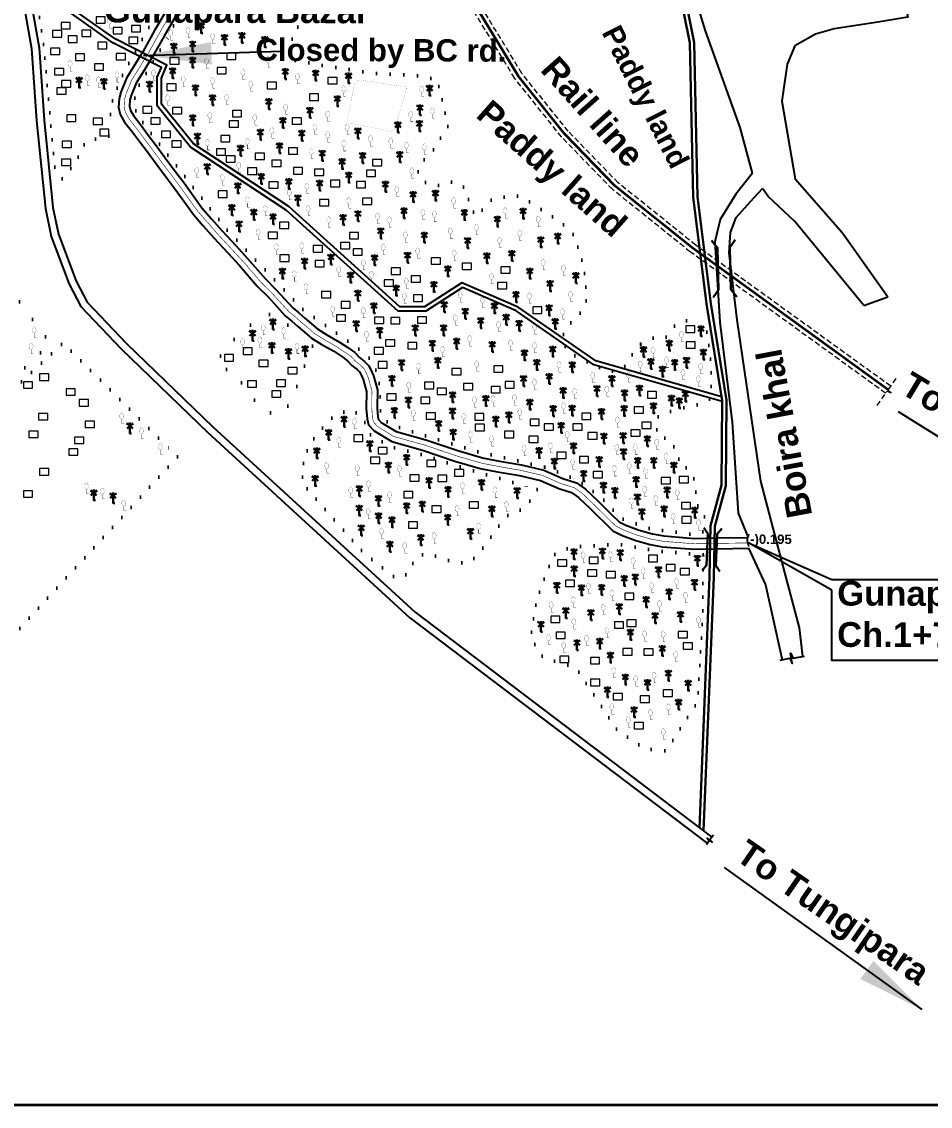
# Model space of a CAD drawing. Header units: millimetres. Extents: x 103 to 25465, y -158280 to -48.
# Drawn here: x 23498 to 24334, y -158280 to -157282 of the extents above; entities that cross this region are included whole.
import ezdxf

# ---------------------------------------------------------------- set-up
doc = ezdxf.new("R2010")
doc.units = ezdxf.units.MM
doc.header["$MEASUREMENT"] = 0
for name, pattern in [('CENTERX2', [4, 2.5, -0.5, 0.5, -0.5]), ('DASHED2', [0.375, 0.25, -0.125]), ('DOT2', [0.125, 0, -0.125]), ('HIDDENX2', [0.75, 0.5, -0.25])]:
    doc.linetypes.add(name, pattern=pattern)
for name, color, linetype in [('boundary', 7, 'Continuous'), ('Earthen Emb', 42, 'Continuous'), ('Home Stead', 151, 'Continuous'), ('Khal', 4, 'Continuous'), ('TEXT', 5, 'Continuous'), ('Trees', 77, 'Continuous')]:
    doc.layers.add(name, color=color, linetype=linetype)
for name, color, linetype, lineweight in [('Bridge or Culvert', 7, 'Continuous', 25), ('Earthan Road', 7, 'DASHED2', 9), ('HOUSE', 144, 'Continuous', 18), ('Pond or Ditch', 7, 'Continuous', 9), ('PUCCA ROAD', 1, 'Continuous', 30), ('Rail Line', 14, 'TRACKS', 35)]:
    doc.layers.add(name, color=color, linetype=linetype, lineweight=lineweight)
doc.styles.get("Standard").update_dxf_attribs({"font": 'arial.ttf'})
doc.styles.add('sum', font='arialbd.ttf')
doc.linetypes.add('TRACKS', pattern='A,0.15,[130,ltypeshp.shx,S=0.25,R=0,X=0,Y=0],0.15', length=0.3)
doc.dimstyles.get("Standard").update_dxf_attribs({"dimtxt": 0.18, "dimasz": 0.18, "dimexe": 0.18, "dimexo": 0.0625, "dimgap": 0.09, "dimtad": 0, "dimtih": 1, "dimtoh": 1, "dimdec": 4, "dimzin": 0, "dimdsep": 46, "dimtxsty": 'Standard', "dimblk": 'DATUMBLANK', "dimcen": 0.09, "dimadec": 0, "dimazin": 0, "dimtfac": 1, "dimtdec": 4, "dimtofl": 0, "dimtmove": 0, "dimatfit": 3, "dimfxl": 1, "dimtolj": 1, "dimtzin": 0, "dimarcsym": 0})

# ---------------------------------------------------------------- blocks, each defined once
blk = doc.blocks.new('A$C7FEE66E4')
at = {"layer": 'Trees', "linetype": 'Continuous', "const_width": 0.000142}
blk.add_lwpolyline([(0, 0.00001, 0.606435), (0, 0.00493, 0.606435)], format="xyb", close=True, dxfattribs=at)
at = {"layer": 'Trees', "linetype": 'Continuous', "const_width": 0.000252}
for points in [[(0, 0.00001), (0, -0.00287)], [(0, -0.00287), (0.00172, -0.00287)]]:
    blk.add_lwpolyline(points, dxfattribs=at)
blk = doc.blocks.new('A$C01DB3217')
at = {"layer": 'Trees', "color": 1, "lineweight": 30}
blk.add_lwpolyline([(0, 0.0028), (0, -0.0071), (0.0015, -0.0071)], dxfattribs=at)
for centre, start, end in [((-0.012, -0.0154), 41.2491, 62.6782), ((0.012, -0.0154), 117.3218, 138.7509)]:
    blk.add_arc(centre, 0.0195, start, end, dxfattribs=at)
blk = doc.blocks.new('A$C3B865840')
at = {"layer": 'Bridge or Culvert', "color": 7, "linetype": 'Continuous', "lineweight": 30}
for points in [[(0, 43.6), (13.8, 33.1), (91.3, 33.3), (105, 44.2)], [(0.2, 0), (13.9, 10.6), (91.4, 10.9), (105.2, 0.2)]]:
    blk.add_lwpolyline(points, dxfattribs=at)
blk = doc.blocks.new('_DatumBlank')
at = {"color": 0, "linetype": 'ByBlock', "lineweight": -2}
for p, q in [((0, 0.577), (-1, 0)), ((0, -0.577), (0, 0.577)), ((-1, 0), (0, -0.577))]:
    blk.add_line(p, q, dxfattribs=at)

msp = doc.modelspace()

# ---------------------------------------------------------------- linework, layer by layer
at = {"layer": 'boundary', "color": 0, "const_width": 2.35}
msp.add_lwpolyline([(22888.4, -156443.08), (25463.94, -156443.08), (25463.94, -158278.97), (22888.4, -158278.97), (22888.4, -156443.08)], dxfattribs=at)
at = {"layer": 'Earthan Road', "color": 7, "linetype": 'HIDDENX2', "ltscale": 10}
for points in [[(24292.79, -157624.18), (24113.39, -157494.34), (24041.51, -157436.59), (23994.93, -157388.5), (23951.74, -157334.6), (23911.03, -157267.57), (23879.13, -157197.05), (23858.17, -157130.1), (23850.93, -157101.14), (23841.52, -157036.48), (23841.76, -156975.49), (23847.16, -156919.68), (23866.54, -156849.14), (23880.64, -156813.52), (23901.08, -156775.59), (23914.83, -156753.28)], [(24297.47, -157617.69), (24118.24, -157487.98), (24046.91, -157430.67), (24000.94, -157383.2), (23958.31, -157330.01), (23918.12, -157263.83), (23886.62, -157194.2), (23865.87, -157127.94), (23858.79, -157099.59), (23849.53, -157035.92), (23849.76, -156975.89), (23855.06, -156921.14), (23874.13, -156851.68), (23887.91, -156816.9), (23908.02, -156779.59), (23921.71, -156757.35)], [(24285.07, -157635.54), (24294.04, -157622.34), (24297.88, -157623.96), (24291.46, -157618.85), (24295.35, -157620.74), (24302.98, -157609.77)]]:
    msp.add_lwpolyline(points, dxfattribs=at)
at = {"layer": 'Earthen Emb', "lineweight": 30}
for points in [[(24125.38, -158026.78), (24134.82, -157793.34), (24135.81, -157746.58), (24145.73, -157709.3), (24146.45, -157630.63), (24132.11, -157541.49), (24119.86, -157443.52), (24116.76, -157301.54), (24105.67, -157246.04)], [(24121.5, -158023.84), (24130.82, -157793.22), (24131.82, -157746.01), (24141.73, -157708.76), (24142.44, -157630.93), (24128.15, -157542.06), (24115.86, -157443.81), (24112.76, -157301.98), (24101.77, -157246.93)]]:
    msp.add_lwpolyline(points, dxfattribs=at)
at = {"layer": 'Home Stead', "color": 7, "linetype": 'DOT2', "lineweight": 50, "ltscale": 100, "flags": 128}
for points in [[(24126.14, -157737.85), (24121.17, -157733.9), (24118.78, -157718.53), (24116.03, -157700.79), (24110.77, -157693.18), (24103.96, -157691.74), (24101.64, -157679.68), (24094.04, -157666.15), (24083.95, -157664.34), (24081.12, -157652.84), (24083.71, -157645.44), (24098.54, -157639.53), (24112.24, -157636.37), (24124.44, -157633.6), (24132.58, -157628.43), (24132.24, -157595.23), (24127.57, -157561.62), (24122.22, -157558.2), (24111.69, -157557.4), (24103.14, -157558.55), (24099.01, -157562.08), (24090.9, -157572.59), (24084.84, -157571.56), (24074.65, -157575.11), (24067.12, -157579.23), (24060.61, -157587.57), (24052.39, -157600.67), (24039.27, -157604.37), (24025.13, -157598.43), (24009.35, -157591.46), (23999.53, -157583.67), (23994.39, -157574.46), (24000.97, -157561.56), (24011.19, -157551.73), (24018.18, -157537.6), (24015.24, -157507.93), (24006.79, -157479.29), (23994.66, -157467.18), (23956.8, -157442.58), (23931.82, -157444.63), (23922.51, -157454.37), (23919.48, -157460.48), (23917.4, -157460.81), (23915.05, -157460.37), (23909.8, -157448.1), (23907.01, -157438.02), (23903.67, -157433.41), (23898.31, -157429.91), (23893.13, -157429.91), (23886.01, -157433.41), (23872.11, -157432.14), (23865.43, -157427.21), (23862.63, -157420), (23866.86, -157411.04), (23876.16, -157401.35), (23890.48, -157378.14), (23885.13, -157355.14), (23880.61, -157335.73), (23860.83, -157331.81), (23821.09, -157329.92), (23773.44, -157322.35), (23743.59, -157317.03), (23747.95, -157293.94), (23762.44, -157272.44), (23777.77, -157257.54), (23795.77, -157240.44), (23824.29, -157229.47), (23854.15, -157220.71), (23859.84, -157207.99), (23849.14, -157155.34), (23845.32, -157116.41), (23838.2, -157067.36), (23836.15, -157038.75), (23833.12, -157004.17), (23836.77, -156961.66), (23838.26, -156931.62), (23824.6, -156924.33), (23803.37, -156922.52), (23789.39, -156921.3), (23782.1, -156932.22), (23784.83, -156947.71), (23787.52, -156958.15), (23773.34, -156982.16), (23758.04, -156996.75), (23734.35, -157015.67), (23693.08, -157044.3), (23675.22, -157063.79), (23666.98, -157079.97), (23666.98, -157097.63), (23668.95, -157118.98), (23666.74, -157145.48), (23665.14, -157188.61), (23662.24, -157224.37), (23654.67, -157252.02), (23632.28, -157297.66), (23606.24, -157341.02), (23600.28, -157358.64), (23607.23, -157371.76), (23625.74, -157396.18), (23686.98, -157473.89), (23757.15, -157547.45), (23789.36, -157569.95), (23807.18, -157582.33), (23817.71, -157591.79), (23824.43, -157603.58), (23827.7, -157618.58), (23828.45, -157642.33), (23829.88, -157646.96), (23837.55, -157652.86), (23862.84, -157661.28), (23918.46, -157678.35), (23957.31, -157687.08), (23981.16, -157692.57), (24009.42, -157703.99), (24031.23, -157720.1), (24049.56, -157739.45), (24075.94, -157748.74), (24114.83, -157754.16), (24122.39, -157753.13), (24128.12, -157749.43), (24129.79, -157743.64), (24128.12, -157739), (24126.14, -157737.85)], [(23578.44, -157387.74), (23557, -157392.67), (23547.83, -157412.46), (23535.8, -157427.04), (23528.54, -157415.79), (23518.62, -157304.4), (23511.19, -157252.97), (23523.91, -157216.17), (23569.57, -157132.07), (23589.41, -157091.33), (23638.79, -157098.6), (23651.67, -157122.85), (23641.96, -157216.7), (23628.6, -157263.59), (23590.67, -157332.17), (23581.03, -157357), (23578.44, -157387.74)], [(23641.55, -157682.81), (23472.24, -157867), (23405.58, -157924.42), (23405.58, -157924.42), (23294.14, -157803.46), (23536.28, -157578.02), (23641.55, -157682.81)], [(23972.24, -157712.77), (23962.05, -157729.3), (23945.28, -157736.78), (23937.58, -157746.06), (23917.6, -157773.3), (23908.74, -157780.55), (23894.94, -157779.65), (23880.18, -157774.43), (23870.44, -157771.26), (23860.69, -157775.78), (23852.99, -157790.75), (23842.12, -157794.37), (23811.95, -157770.35), (23788.85, -157744.08), (23755.96, -157706.69), (23758.21, -157681.47), (23768.2, -157664.04), (23784.96, -157645.45), (23800.47, -157639.07), (23810.73, -157644.85), (23819.62, -157663.33), (23839.36, -157673.9), (23868.87, -157681.52), (23907.41, -157693.87), (23972.24, -157712.77)], [(24124.98, -157772.95), (24081.36, -157769.1), (24046.77, -157763.07), (24003.15, -157765.81), (23987.23, -157773.22), (23972.37, -157812.59), (23966.17, -157849.1), (23977.89, -157867.37), (24007.88, -157876.67), (24045.88, -157934.14), (24071.82, -157951.42), (24091.01, -157953.28), (24119.87, -157908.09), (24124.64, -157827.56), (24124.98, -157772.95)]]:
    msp.add_lwpolyline(points, dxfattribs=at)
at = {"layer": 'Home Stead', "color": 7, "linetype": 'DOT2', "lineweight": 50, "ltscale": 159.474072, "flags": 128}
for points in [[(23448.49, -157475.77), (23524.66, -157578.43), (23417.75, -157680.25), (23332.37, -157567.49), (23448.49, -157475.77)], [(23765.91, -157580.81), (23756.51, -157603.63), (23746.18, -157632.5), (23736.13, -157644.35), (23719.12, -157640.33), (23709.27, -157626.22), (23691.34, -157602.29), (23679.25, -157602.29), (23679.45, -157592.17), (23697.38, -157570.3), (23717.28, -157555.32), (23727.33, -157551.38), (23738.44, -157557.49), (23765.91, -157580.81)]]:
    msp.add_lwpolyline(points, dxfattribs=at)
at = {"layer": 'HOUSE'}
for points in [[(23534.59, -157288.93), (23543.02, -157288.93), (23543.02, -157283.03), (23534.59, -157283.03), (23534.59, -157288.93)], [(23566.72, -157283.86), (23575.16, -157283.86), (23575.16, -157277.96), (23566.72, -157277.96), (23566.72, -157283.86)], [(23599.17, -157291.77), (23607.61, -157291.77), (23607.61, -157285.86), (23599.17, -157285.86), (23599.17, -157291.77)], [(23526.75, -157296.52), (23535.19, -157296.52), (23535.19, -157290.61), (23526.75, -157290.61), (23526.75, -157296.52)], [(23541.06, -157301.44), (23549.5, -157301.44), (23549.5, -157295.53), (23541.06, -157295.53), (23541.06, -157301.44)], [(23553.57, -157296.08), (23562.01, -157296.08), (23562.01, -157290.18), (23553.57, -157290.18), (23553.57, -157296.08)], [(23582.34, -157293.48), (23590.78, -157293.48), (23590.78, -157287.58), (23582.34, -157287.58), (23582.34, -157293.48)], [(23568.33, -157307.24), (23576.76, -157307.24), (23576.76, -157301.34), (23568.33, -157301.34), (23568.33, -157307.24)], [(23596.72, -157302.55), (23605.15, -157302.55), (23605.15, -157296.65), (23596.72, -157296.65), (23596.72, -157302.55)], [(23524.98, -157312.61), (23533.41, -157312.61), (23533.41, -157306.71), (23524.98, -157306.71), (23524.98, -157312.61)], [(23547.78, -157317.97), (23556.21, -157317.97), (23556.21, -157312.06), (23547.78, -157312.06), (23547.78, -157317.97)], [(23585.3, -157317.53), (23593.74, -157317.53), (23593.74, -157311.62), (23585.3, -157311.62), (23585.3, -157317.53)], [(23634.68, -157321.35), (23643.12, -157321.35), (23643.12, -157315.44), (23634.68, -157315.44), (23634.68, -157321.35)], [(23686.96, -157317.32), (23695.4, -157317.32), (23695.4, -157311.41), (23686.96, -157311.41), (23686.96, -157317.32)], [(23528.55, -157331.38), (23536.99, -157331.38), (23536.99, -157325.47), (23528.55, -157325.47), (23528.55, -157331.38)], [(23565.19, -157327.12), (23573.63, -157327.12), (23573.63, -157321.22), (23565.19, -157321.22), (23565.19, -157327.12)], [(23678.03, -157330.5), (23686.47, -157330.5), (23686.47, -157324.59), (23678.03, -157324.59), (23678.03, -157330.5)], [(23779.97, -157339.6), (23788.4, -157339.6), (23788.4, -157333.69), (23779.97, -157333.69), (23779.97, -157339.6)], [(23530.77, -157349.02), (23539.21, -157349.02), (23539.21, -157343.12), (23530.77, -157343.12), (23530.77, -157349.02)], [(23535.03, -157342.54), (23543.47, -157342.54), (23543.47, -157336.63), (23535.03, -157336.63), (23535.03, -157342.54)], [(23631.92, -157345.59), (23640.36, -157345.59), (23640.36, -157339.68), (23631.92, -157339.68), (23631.92, -157345.59)], [(23724.07, -157344.06), (23732.51, -157344.06), (23732.51, -157338.15), (23724.07, -157338.15), (23724.07, -157344.06)], [(23762.96, -157354.78), (23771.4, -157354.78), (23771.4, -157348.88), (23762.96, -157348.88), (23762.96, -157354.78)], [(23609.63, -157366.46), (23618.07, -157366.46), (23618.07, -157360.55), (23609.63, -157360.55), (23609.63, -157366.46)], [(23637.13, -157367.14), (23645.57, -157367.14), (23645.57, -157361.23), (23637.13, -157361.23), (23637.13, -157367.14)], [(23692.17, -157369.87), (23700.61, -157369.87), (23700.61, -157363.96), (23692.17, -157363.96), (23692.17, -157369.87)], [(23539.73, -157374.09), (23548.17, -157374.09), (23548.17, -157368.18), (23539.73, -157368.18), (23539.73, -157374.09)], [(23564.1, -157376.99), (23572.54, -157376.99), (23572.54, -157371.08), (23564.1, -157371.08), (23564.1, -157376.99)], [(23617.23, -157376.73), (23625.67, -157376.73), (23625.67, -157370.82), (23617.23, -157370.82), (23617.23, -157376.73)], [(23689.28, -157379.47), (23697.72, -157379.47), (23697.72, -157373.57), (23689.28, -157373.57), (23689.28, -157379.47)], [(23747.11, -157376.67), (23755.55, -157376.67), (23755.55, -157370.76), (23747.11, -157370.76), (23747.11, -157376.67)], [(23570.13, -157387.27), (23578.57, -157387.27), (23578.57, -157381.37), (23570.13, -157381.37), (23570.13, -157387.27)], [(23626.84, -157389.02), (23635.28, -157389.02), (23635.28, -157383.12), (23626.84, -157383.12), (23626.84, -157389.02)], [(23535.71, -157398.21), (23544.15, -157398.21), (23544.15, -157392.3), (23535.71, -157392.3), (23535.71, -157398.21)], [(23636.45, -157397.95), (23644.89, -157397.95), (23644.89, -157392.04), (23636.45, -157392.04), (23636.45, -157397.95)], [(23681.44, -157392.87), (23689.88, -157392.87), (23689.88, -157386.96), (23681.44, -157386.96), (23681.44, -157392.87)], [(23677.42, -157405.16), (23685.86, -157405.16), (23685.86, -157399.25), (23677.42, -157399.25), (23677.42, -157405.16)], [(23686.22, -157411.56), (23694.66, -157411.56), (23694.66, -157405.65), (23686.22, -157405.65), (23686.22, -157411.56)], [(23713.17, -157409.17), (23721.61, -157409.17), (23721.61, -157403.27), (23713.17, -157403.27), (23713.17, -157409.17)], [(23743.57, -157404.26), (23752.01, -157404.26), (23752.01, -157398.35), (23743.57, -157398.35), (23743.57, -157404.26)], [(23535.03, -157414.74), (23543.47, -157414.74), (23543.47, -157408.83), (23535.03, -157408.83), (23535.03, -157414.74)], [(23728.37, -157415.66), (23736.81, -157415.66), (23736.81, -157409.75), (23728.37, -157409.75), (23728.37, -157415.66)], [(23821.07, -157414.98), (23829.5, -157414.98), (23829.5, -157409.07), (23821.07, -157409.07), (23821.07, -157414.98)], [(23706.05, -157422.81), (23714.48, -157422.81), (23714.48, -157416.9), (23706.05, -157416.9), (23706.05, -157422.81)], [(23748.27, -157422.58), (23756.71, -157422.58), (23756.71, -157416.67), (23748.27, -157416.67), (23748.27, -157422.58)], [(23767.73, -157423.92), (23776.17, -157423.92), (23776.17, -157418.02), (23767.73, -157418.02), (23767.73, -157423.92)], [(23815.34, -157424.75), (23823.78, -157424.75), (23823.78, -157418.85), (23815.34, -157418.85), (23815.34, -157424.75)], [(23725.71, -157435.54), (23734.15, -157435.54), (23734.15, -157429.63), (23725.71, -157429.63), (23725.71, -157435.54)], [(23782.45, -157434.19), (23790.89, -157434.19), (23790.89, -157428.29), (23782.45, -157428.29), (23782.45, -157434.19)], [(23806.11, -157435.24), (23814.54, -157435.24), (23814.54, -157429.33), (23806.11, -157429.33), (23806.11, -157435.24)], [(23678.99, -157444.01), (23687.42, -157444.01), (23687.42, -157438.11), (23678.99, -157438.11), (23678.99, -157444.01)], [(23772.2, -157451.84), (23780.63, -157451.84), (23780.63, -157445.93), (23772.2, -157445.93), (23772.2, -157451.84)], [(23811.83, -157450.6), (23820.27, -157450.6), (23820.27, -157444.7), (23811.83, -157444.7), (23811.83, -157450.6)], [(23725.06, -157481.8), (23733.5, -157481.8), (23733.5, -157475.89), (23725.06, -157475.89), (23725.06, -157481.8)], [(23735.49, -157472.75), (23743.93, -157472.75), (23743.93, -157466.84), (23735.49, -157466.84), (23735.49, -157472.75)], [(23791.56, -157491.46), (23799.99, -157491.46), (23799.99, -157485.56), (23791.56, -157485.56), (23791.56, -157491.46)], [(23799.77, -157482.25), (23808.2, -157482.25), (23808.2, -157476.34), (23799.77, -157476.34), (23799.77, -157482.25)], [(23766.45, -157494.3), (23774.88, -157494.3), (23774.88, -157488.39), (23766.45, -157488.39), (23766.45, -157494.3)], [(23803.14, -157497.18), (23811.58, -157497.18), (23811.58, -157491.27), (23803.14, -157491.27), (23803.14, -157497.18)], [(23735.73, -157502.84), (23744.17, -157502.84), (23744.17, -157496.93), (23735.73, -157496.93), (23735.73, -157502.84)], [(23768.07, -157508.04), (23776.51, -157508.04), (23776.51, -157502.13), (23768.07, -157502.13), (23768.07, -157508.04)], [(23874.91, -157505.55), (23883.35, -157505.55), (23883.35, -157499.64), (23874.91, -157499.64), (23874.91, -157505.55)], [(23903.41, -157510.3), (23911.84, -157510.3), (23911.84, -157504.4), (23903.41, -157504.4), (23903.41, -157510.3)], [(23838.24, -157514.81), (23846.68, -157514.81), (23846.68, -157508.91), (23838.24, -157508.91), (23838.24, -157514.81)], [(23938.95, -157513.7), (23947.39, -157513.7), (23947.39, -157507.79), (23938.95, -157507.79), (23938.95, -157513.7)], [(23831.67, -157525.63), (23840.1, -157525.63), (23840.1, -157519.72), (23831.67, -157519.72), (23831.67, -157525.63)], [(23856.58, -157522.05), (23865.02, -157522.05), (23865.02, -157516.15), (23856.58, -157516.15), (23856.58, -157522.05)], [(23936.02, -157528.16), (23944.46, -157528.16), (23944.46, -157522.25), (23936.02, -157522.25), (23936.02, -157528.16)], [(23774.17, -157536.36), (23782.61, -157536.36), (23782.61, -157530.46), (23774.17, -157530.46), (23774.17, -157536.36)], [(23858.59, -157539.7), (23867.03, -157539.7), (23867.03, -157533.79), (23858.59, -157533.79), (23858.59, -157539.7)], [(23792, -157545.84), (23800.43, -157545.84), (23800.43, -157539.93), (23792, -157539.93), (23792, -157545.84)], [(23968.31, -157550.74), (23976.75, -157550.74), (23976.75, -157544.83), (23968.31, -157544.83), (23968.31, -157550.74)], [(23787.7, -157557.83), (23796.14, -157557.83), (23796.14, -157551.92), (23787.7, -157551.92), (23787.7, -157557.83)], [(23822.91, -157559.97), (23831.35, -157559.97), (23831.35, -157554.06), (23822.91, -157554.06), (23822.91, -157559.97)], [(23837.77, -157560.3), (23846.2, -157560.3), (23846.2, -157554.39), (23837.77, -157554.39), (23837.77, -157560.3)], [(23862.2, -157559.85), (23870.64, -157559.85), (23870.64, -157553.94), (23862.2, -157553.94), (23862.2, -157559.85)], [(24109.01, -157568.2), (24117.45, -157568.2), (24117.45, -157562.3), (24109.01, -157562.3), (24109.01, -157568.2)], [(23833.03, -157580.89), (23841.47, -157580.89), (23841.47, -157574.98), (23833.03, -157574.98), (23833.03, -157580.89)], [(23701.89, -157588.45), (23710.33, -157588.45), (23710.33, -157582.54), (23701.89, -157582.54), (23701.89, -157588.45)], [(23822.6, -157588.13), (23831.04, -157588.13), (23831.04, -157582.22), (23822.6, -157582.22), (23822.6, -157588.13)], [(23853.38, -157583.38), (23861.81, -157583.38), (23861.81, -157577.47), (23853.38, -157577.47), (23853.38, -157583.38)], [(24109.32, -157582.79), (24117.76, -157582.79), (24117.76, -157576.88), (24109.32, -157576.88), (24109.32, -157582.79)], [(23684.71, -157594.57), (23693.15, -157594.57), (23693.15, -157588.66), (23684.71, -157588.66), (23684.71, -157594.57)], [(23716.41, -157599.68), (23724.84, -157599.68), (23724.84, -157593.78), (23716.41, -157593.78), (23716.41, -157599.68)], [(23826.01, -157601.01), (23834.45, -157601.01), (23834.45, -157595.1), (23826.01, -157595.1), (23826.01, -157601.01)], [(23743.19, -157606.42), (23751.63, -157606.42), (23751.63, -157600.52), (23743.19, -157600.52), (23743.19, -157606.42)], [(23893.9, -157607.34), (23902.33, -157607.34), (23902.33, -157601.44), (23893.9, -157601.44), (23893.9, -157607.34)], [(23932.44, -157604.81), (23940.88, -157604.81), (23940.88, -157598.9), (23932.44, -157598.9), (23932.44, -157604.81)], [(23499.93, -157619.5), (23508.36, -157619.5), (23508.36, -157613.59), (23499.93, -157613.59), (23499.93, -157619.5)], [(23514.82, -157612.31), (23523.26, -157612.31), (23523.26, -157606.4), (23514.82, -157606.4), (23514.82, -157612.31)], [(23705.98, -157618.69), (23714.41, -157618.69), (23714.41, -157612.78), (23705.98, -157612.78), (23705.98, -157618.69)], [(23732.56, -157617.87), (23741, -157617.87), (23741, -157611.97), (23732.56, -157611.97), (23732.56, -157617.87)], [(23868.81, -157620.01), (23877.25, -157620.01), (23877.25, -157614.11), (23868.81, -157614.11), (23868.81, -157620.01)], [(23904.77, -157621.15), (23913.21, -157621.15), (23913.21, -157615.24), (23904.77, -157615.24), (23904.77, -157621.15)], [(23942.8, -157619.37), (23951.24, -157619.37), (23951.24, -157613.46), (23942.8, -157613.46), (23942.8, -157619.37)], [(23539.22, -157625.93), (23547.66, -157625.93), (23547.66, -157620.02), (23539.22, -157620.02), (23539.22, -157625.93)], [(23728.27, -157627.89), (23736.7, -157627.89), (23736.7, -157621.98), (23728.27, -157621.98), (23728.27, -157627.89)], [(23834.15, -157630.65), (23842.59, -157630.65), (23842.59, -157624.74), (23834.15, -157624.74), (23834.15, -157630.65)], [(23880.5, -157625.38), (23888.94, -157625.38), (23888.94, -157619.48), (23880.5, -157619.48), (23880.5, -157625.38)], [(23929.95, -157623.81), (23938.39, -157623.81), (23938.39, -157617.91), (23929.95, -157617.91), (23929.95, -157623.81)], [(24073.71, -157628.63), (24082.14, -157628.63), (24082.14, -157622.72), (24073.71, -157622.72), (24073.71, -157628.63)], [(23551.32, -157635.94), (23559.76, -157635.94), (23559.76, -157630.03), (23551.32, -157630.03), (23551.32, -157635.94)], [(23865.27, -157633.65), (23873.71, -157633.65), (23873.71, -157627.74), (23865.27, -157627.74), (23865.27, -157633.65)], [(23513.8, -157648.78), (23522.23, -157648.78), (23522.23, -157642.87), (23513.8, -157642.87), (23513.8, -157648.78)], [(23870.28, -157648.07), (23878.72, -157648.07), (23878.72, -157642.16), (23870.28, -157642.16), (23870.28, -157648.07)], [(23914.99, -157648.85), (23923.43, -157648.85), (23923.43, -157642.95), (23914.99, -157642.95), (23914.99, -157648.85)], [(24013.35, -157648.31), (24021.79, -157648.31), (24021.79, -157642.4), (24013.35, -157642.4), (24013.35, -157648.31)], [(24061.64, -157642.65), (24070.08, -157642.65), (24070.08, -157636.75), (24061.64, -157636.75), (24061.64, -157642.65)], [(23556.7, -157655.71), (23565.14, -157655.71), (23565.14, -157649.81), (23556.7, -157649.81), (23556.7, -157655.71)], [(23915.5, -157658.69), (23923.94, -157658.69), (23923.94, -157652.78), (23915.5, -157652.78), (23915.5, -157658.69)], [(23965.84, -157653.81), (23974.28, -157653.81), (23974.28, -157647.91), (23965.84, -157647.91), (23965.84, -157653.81)], [(23978.89, -157658.13), (23987.33, -157658.13), (23987.33, -157652.22), (23978.89, -157652.22), (23978.89, -157658.13)], [(24005.27, -157658.26), (24013.71, -157658.26), (24013.71, -157652.36), (24005.27, -157652.36), (24005.27, -157658.26)], [(24068.76, -157656.65), (24077.2, -157656.65), (24077.2, -157650.74), (24068.76, -157650.74), (24068.76, -157656.65)], [(23505.04, -157664.96), (23513.48, -157664.96), (23513.48, -157659.05), (23505.04, -157659.05), (23505.04, -157664.96)], [(23546.96, -157670.42), (23555.4, -157670.42), (23555.4, -157664.51), (23546.96, -157664.51), (23546.96, -157670.42)], [(23803.69, -157668.44), (23812.12, -157668.44), (23812.12, -157662.54), (23803.69, -157662.54), (23803.69, -157668.44)], [(23942.43, -157665.11), (23950.87, -157665.11), (23950.87, -157659.2), (23942.43, -157659.2), (23942.43, -157665.11)], [(23964.78, -157669.55), (23973.22, -157669.55), (23973.22, -157663.64), (23964.78, -157663.64), (23964.78, -157669.55)], [(24019.01, -157666.32), (24027.44, -157666.32), (24027.44, -157660.41), (24019.01, -157660.41), (24019.01, -157666.32)], [(24058.54, -157663.63), (24066.98, -157663.63), (24066.98, -157657.73), (24058.54, -157657.73), (24058.54, -157663.63)], [(23541.54, -157681.22), (23549.98, -157681.22), (23549.98, -157675.31), (23541.54, -157675.31), (23541.54, -157681.22)], [(23826.04, -157679.94), (23834.48, -157679.94), (23834.48, -157674.03), (23826.04, -157674.03), (23826.04, -157679.94)], [(23819.23, -157688.93), (23827.66, -157688.93), (23827.66, -157683.02), (23819.23, -157683.02), (23819.23, -157688.93)], [(23990.48, -157684.34), (23998.92, -157684.34), (23998.92, -157678.44), (23990.48, -157678.44), (23990.48, -157684.34)], [(24011.27, -157688.23), (24019.71, -157688.23), (24019.71, -157682.33), (24011.27, -157682.33), (24011.27, -157688.23)], [(23514.82, -157699.45), (23523.26, -157699.45), (23523.26, -157693.55), (23514.82, -157693.55), (23514.82, -157699.45)], [(23870.76, -157691.54), (23879.19, -157691.54), (23879.19, -157685.63), (23870.76, -157685.63), (23870.76, -157691.54)], [(23896.45, -157700.39), (23904.89, -157700.39), (23904.89, -157694.48), (23896.45, -157694.48), (23896.45, -157700.39)], [(23855.39, -157705.19), (23863.82, -157705.19), (23863.82, -157699.28), (23855.39, -157699.28), (23855.39, -157705.19)], [(23880.91, -157705.32), (23889.35, -157705.32), (23889.35, -157699.42), (23880.91, -157699.42), (23880.91, -157705.32)], [(24023.95, -157702.09), (24032.39, -157702.09), (24032.39, -157696.19), (24023.95, -157696.19), (24023.95, -157702.09)], [(24086.49, -157707.49), (24094.92, -157707.49), (24094.92, -157701.59), (24086.49, -157701.59), (24086.49, -157707.49)], [(24103.05, -157706.65), (24111.49, -157706.65), (24111.49, -157700.74), (24103.05, -157700.74), (24103.05, -157706.65)], [(23499.93, -157719.74), (23508.36, -157719.74), (23508.36, -157713.83), (23499.93, -157713.83), (23499.93, -157719.74)], [(23849.73, -157720.42), (23858.17, -157720.42), (23858.17, -157714.51), (23849.73, -157714.51), (23849.73, -157720.42)], [(23909.98, -157730.01), (23918.42, -157730.01), (23918.42, -157724.11), (23909.98, -157724.11), (23909.98, -157730.01)], [(24105.03, -157730.62), (24113.46, -157730.62), (24113.46, -157724.71), (24105.03, -157724.71), (24105.03, -157730.62)], [(23875.56, -157733.78), (23884, -157733.78), (23884, -157727.88), (23875.56, -157727.88), (23875.56, -157733.78)], [(23853.92, -157748.29), (23862.36, -157748.29), (23862.36, -157742.39), (23853.92, -157742.39), (23853.92, -157748.29)], [(24105.47, -157743.59), (24113.91, -157743.59), (24113.91, -157737.68), (24105.47, -157737.68), (24105.47, -157743.59)], [(24020.03, -157780.9), (24028.47, -157780.9), (24028.47, -157775), (24020.03, -157775), (24020.03, -157780.9)], [(24074.73, -157779.14), (24083.17, -157779.14), (24083.17, -157773.23), (24074.73, -157773.23), (24074.73, -157779.14)], [(23991.09, -157783.33), (23999.53, -157783.33), (23999.53, -157777.42), (23991.09, -157777.42), (23991.09, -157783.33)], [(24090.85, -157787.52), (24099.29, -157787.52), (24099.29, -157781.62), (24090.85, -157781.62), (24090.85, -157787.52)], [(24018.7, -157792.59), (24027.14, -157792.59), (24027.14, -157786.68), (24018.7, -157786.68), (24018.7, -157792.59)], [(24035.91, -157794.14), (24044.35, -157794.14), (24044.35, -157788.24), (24035.91, -157788.24), (24035.91, -157794.14)], [(24103.87, -157791.28), (24112.3, -157791.28), (24112.3, -157785.37), (24103.87, -157785.37), (24103.87, -157791.28)], [(23998.39, -157801.96), (24006.83, -157801.96), (24006.83, -157796.05), (23998.39, -157796.05), (23998.39, -157801.96)], [(24052.88, -157813.86), (24061.32, -157813.86), (24061.32, -157807.95), (24052.88, -157807.95), (24052.88, -157813.86)], [(23984.86, -157835.14), (23993.3, -157835.14), (23993.3, -157829.23), (23984.86, -157829.23), (23984.86, -157835.14)], [(24043.41, -157840.33), (24051.85, -157840.33), (24051.85, -157834.42), (24043.41, -157834.42), (24043.41, -157840.33)], [(24054.89, -157838.68), (24063.33, -157838.68), (24063.33, -157832.78), (24054.89, -157832.78), (24054.89, -157838.68)], [(23989.8, -157849.8), (23998.24, -157849.8), (23998.24, -157843.89), (23989.8, -157843.89), (23989.8, -157849.8)], [(24102.1, -157849.27), (24110.53, -157849.27), (24110.53, -157843.37), (24102.1, -157843.37), (24102.1, -157849.27)], [(24106.76, -157859.54), (24115.2, -157859.54), (24115.2, -157853.64), (24106.76, -157853.64), (24106.76, -157859.54)], [(24051.18, -157864.99), (24059.62, -157864.99), (24059.62, -157859.08), (24051.18, -157859.08), (24051.18, -157864.99)], [(24070.47, -157865.23), (24078.91, -157865.23), (24078.91, -157859.32), (24070.47, -157859.32), (24070.47, -157865.23)], [(23993.11, -157871.87), (24001.54, -157871.87), (24001.54, -157865.96), (23993.11, -157865.96), (23993.11, -157871.87)], [(24021.36, -157873.18), (24029.8, -157873.18), (24029.8, -157867.27), (24021.36, -157867.27), (24021.36, -157873.18)], [(24021.49, -157893.24), (24029.93, -157893.24), (24029.93, -157887.33), (24021.49, -157887.33), (24021.49, -157893.24)], [(24042.32, -157906.27), (24050.76, -157906.27), (24050.76, -157900.36), (24042.32, -157900.36), (24042.32, -157906.27)], [(24067.23, -157908.56), (24075.67, -157908.56), (24075.67, -157902.66), (24067.23, -157902.66), (24067.23, -157908.56)], [(24088.26, -157903.04), (24096.7, -157903.04), (24096.7, -157897.14), (24088.26, -157897.14), (24088.26, -157903.04)], [(24061.71, -157932.95), (24070.15, -157932.95), (24070.15, -157927.04), (24061.71, -157927.04), (24061.71, -157932.95)]]:
    msp.add_lwpolyline(points, dxfattribs=at)
at = {"layer": 'Khal', "lineweight": 25, "ltscale": 0.2}
for points in [[(24170.47, -157421.88), (24159.1, -157379.67), (24127.06, -157290.65), (24115.44, -157252.43), (24104.3, -157208.07), (24113.12, -157173.94), (24124.06, -157160), (24123.59, -157144.9), (24108.35, -157097.98), (24100.68, -157077.18), (24101.98, -157062.02), (24112.75, -157038.68), (24120.49, -157006.07), (24122.73, -156951.24), (24134.99, -156879.92), (24135.91, -156867.95), (24143.42, -156843.96), (24155.01, -156799.99), (24167.03, -156741.45)], [(24249.7, -156755.37), (24208.41, -156912.4), (24194.3, -157011.77), (24192.5, -157103.68), (24206.16, -157162.59), (24242.6, -157203.54), (24266.72, -157219.02), (24308.1, -157249.34), (24313.31, -157278.32), (24285.78, -157282.91), (24245.49, -157288.91), (24228.18, -157293.86), (24209.44, -157304.45), (24202.38, -157321.4), (24197.44, -157355.64), (24209.67, -157427.03), (24253.19, -157476.71), (24294.94, -157535.46)], [(24272.72, -157543.52), (24209.16, -157466.12), (24184.93, -157443.06), (24179.62, -157435.93)]]:
    msp.add_lwpolyline(points, dxfattribs=at)
at = {"layer": 'Khal', "color": 3, "lineweight": 25, "ltscale": 0.1}
for points in [[(23631.72, -157271.47), (23620.57, -157290.63), (23609.81, -157310.04), (23603.64, -157319.85), (23594.72, -157334.36), (23589.54, -157347.21), (23587.98, -157352.97), (23587.5, -157361.01), (23589.03, -157367.74), (23592.99, -157374.75), (23599.71, -157383.2), (23606.99, -157392.96), (23613.91, -157402.25), (23622.23, -157413.51), (23632.21, -157426.79), (23639.56, -157436.57), (23650.07, -157451.31), (23656.26, -157459.76), (23665.37, -157470.19), (23674.91, -157481.18), (23687.86, -157495.15), (23698.68, -157506.82), (23714.79, -157525.59), (23725.18, -157535.88), (23740.77, -157552.96), (23746.76, -157557.79), (23752.11, -157562.6), (23758.48, -157567.89), (23764.79, -157573.41), (23773.85, -157578.98), (23785.34, -157585.61), (23792.59, -157590.52), (23798.07, -157594.23), (23802.02, -157598.57), (23806.86, -157602.33), (23809.12, -157604.62), (23810.44, -157607.12), (23812.32, -157611.49), (23815.41, -157622.52), (23815.26, -157638.14), (23815.93, -157647.6), (23817.39, -157653.19), (23822.59, -157658.86), (23838.7, -157668.69), (23867.05, -157676.51), (23896.54, -157686.53), (23919.87, -157693.34), (23935.9, -157696.46), (23956.03, -157699.96), (23975.3, -157704.46), (23992.32, -157711.93), (24004.05, -157715.54), (24010.52, -157720.06), (24021.17, -157730.34), (24028.28, -157737.33), (24034.13, -157743.19), (24041.94, -157750.64), (24050.02, -157754.69), (24062.99, -157759.58), (24076.26, -157763.33), (24087.44, -157765.33), (24116.75, -157767.71), (24137.66, -157767.34), (24166.68, -157766.84)], [(23640.69, -157275.95), (23629.27, -157295.57), (23618.42, -157315.13), (23612.13, -157325.13), (23603.68, -157338.87), (23599.04, -157350.4), (23597.9, -157354.6), (23597.57, -157360.18), (23598.46, -157364.09), (23601.31, -157369.14), (23607.63, -157377.1), (23615.01, -157386.99), (23621.94, -157396.29), (23630.25, -157407.53), (23640.2, -157420.78), (23647.63, -157430.66), (23658.17, -157445.45), (23664.07, -157453.5), (23672.91, -157463.63), (23682.35, -157474.5), (23695.19, -157488.35), (23706.14, -157500.17), (23722.12, -157518.77), (23732.39, -157528.95), (23747.64, -157545.66), (23753.24, -157550.17), (23758.65, -157555.03), (23764.97, -157560.28), (23770.74, -157565.33), (23778.97, -157570.39), (23790.64, -157577.12), (23798.19, -157582.24), (23804.66, -157586.62), (23808.84, -157591.2), (23813.52, -157594.84), (23817.27, -157598.65), (23819.47, -157602.8), (23821.77, -157608.15), (23825.42, -157621.19), (23825.27, -157637.83), (23825.84, -157645.98), (23826.44, -157648.26), (23829, -157651.06), (23842.71, -157659.42), (23869.99, -157666.94), (23899.55, -157676.99), (23922.23, -157683.61), (23937.71, -157686.62), (23958.03, -157690.16), (23978.47, -157694.93), (23995.82, -157702.54), (24008.49, -157706.45), (24016.89, -157712.31), (24028.15, -157723.17), (24035.33, -157730.23), (24041.13, -157736.04), (24047.76, -157742.37), (24054.04, -157745.52), (24066.12, -157750.07), (24078.51, -157753.58), (24088.72, -157755.4), (24117.07, -157757.7), (24137.49, -157757.35), (24166.5, -157756.85)]]:
    msp.add_lwpolyline(points, dxfattribs=at)
at = {"layer": 'Khal', "color": 7, "linetype": 'CENTERX2', "lineweight": 30, "ltscale": 5, "const_width": 0.515}
msp.add_lwpolyline([(23636.2, -157273.71), (23624.92, -157293.1), (23614.11, -157312.59), (23607.88, -157322.49), (23599.2, -157336.62), (23594.29, -157348.81), (23592.94, -157353.79), (23592.53, -157360.6), (23593.74, -157365.91), (23597.15, -157371.95), (23603.67, -157380.15), (23611, -157389.98), (23617.92, -157399.27), (23626.24, -157410.52), (23636.2, -157423.78), (23643.59, -157433.61), (23654.12, -157448.38), (23660.16, -157456.63), (23669.14, -157466.91), (23678.63, -157477.84), (23691.53, -157491.75), (23702.41, -157503.49), (23718.45, -157522.18), (23728.78, -157532.42), (23744.21, -157549.31), (23750, -157553.98), (23755.38, -157558.81), (23761.72, -157564.08), (23767.77, -157569.37), (23776.41, -157574.69), (23787.99, -157581.37), (23795.39, -157586.38), (23801.37, -157590.42), (23805.43, -157594.89), (23810.19, -157598.58), (23813.2, -157601.63), (23814.95, -157604.96), (23817.04, -157609.82), (23820.41, -157621.85), (23820.27, -157637.98), (23820.89, -157646.79), (23821.91, -157650.73), (23825.8, -157654.96), (23840.71, -157664.06), (23868.52, -157671.73), (23898.05, -157681.76), (23921.05, -157688.47), (23936.81, -157691.54), (23957.03, -157695.06), (23976.89, -157699.69), (23994.07, -157707.23), (24006.27, -157711), (24013.71, -157716.18), (24024.66, -157726.76), (24031.81, -157733.78), (24037.63, -157739.61), (24044.85, -157746.5), (24052.03, -157750.1), (24064.56, -157754.82), (24077.38, -157758.45), (24088.08, -157760.37), (24116.91, -157762.7), (24137.58, -157762.35), (24166.59, -157761.84)], dxfattribs=at)
at = {"layer": 'Khal', "lineweight": 25, "ltscale": 0.1}
for points in [[(24170.47, -157421.88), (24155.05, -157441.09), (24140.64, -157464.43), (24135.79, -157484.81), (24140.38, -157558.86), (24151.7, -157650.66), (24157.26, -157734.61), (24166.5, -157756.85)], [(24216.66, -157866.32), (24213.49, -157839.99), (24197.37, -157778.71), (24178.08, -157704.94), (24156.17, -157556.65), (24148.83, -157495.02), (24150.02, -157476.34), (24155.34, -157462.42), (24168.69, -157447.86), (24179.62, -157435.93)], [(24272.72, -157543.52), (24294.94, -157535.46)], [(24166.68, -157766.84), (24182.44, -157800.5), (24197.67, -157869.4)], [(24195.9, -157869.8), (24204.7, -157867.82), (24206.95, -157872.69), (24205.45, -157863.27), (24207.74, -157867.88), (24218.16, -157866.06)]]:
    msp.add_lwpolyline(points, dxfattribs=at)
at = {"layer": 'Pond or Ditch', "color": 4, "const_width": 0.0863}
msp.add_lwpolyline([(23851.73, -157342.4), (23810.11, -157336.12, 0.337999), (23804.46, -157339.23), (23797.85, -157372.62, 0.297653), (23798.97, -157375.41), (23837.55, -157383.1, 0.303917), (23840.82, -157381.75), (23851.39, -157347.57, 0.117548), (23851.73, -157342.4, 0.46181)], format="xyb", dxfattribs=at)
at = {"layer": 'PUCCA ROAD', "lineweight": 25}
for points in [[(24141.88, -157627.42), (24026.29, -157594.27), (23954.97, -157544.96), (23903.24, -157522.51), (23868.77, -157544.71), (23845.95, -157544.71), (23743.98, -157452.55), (23656.21, -157394.71), (23626.98, -157358.39), (23626.98, -157334.3), (23631.89, -157322.53), (23584.24, -157298.3), (23534, -157262.83), (23504.61, -157235.88)], [(23496.53, -157246.1), (23507.48, -157307.2), (23512.07, -157373.5), (23520.1, -157454.24), (23525.51, -157479.95), (23541.97, -157523.89), (23552.87, -157544.48), (23589.75, -157583.42), (23669.38, -157660.31), (23855.38, -157830.79), (24128.97, -158038.29)], [(23502.33, -157238.77), (23514.43, -157306.34), (23519.04, -157372.92), (23527.03, -157453.17), (23532.25, -157477.99), (23548.37, -157521.02), (23558.61, -157540.36), (23594.72, -157578.5), (23674.18, -157655.21), (23860.16, -157825.63), (24132.95, -158032.52)], [(24142.44, -157631.74), (24024.56, -157597.93), (23953.02, -157548.48), (23903.61, -157527.03), (23869.94, -157548.71), (23844.41, -157548.71), (23741.52, -157455.73), (23653.49, -157397.71), (23622.98, -157359.8), (23622.98, -157333.5), (23626.77, -157324.41), (23582.17, -157301.73), (23531.48, -157265.95), (23502.33, -157238.77)], [(24134.48, -158030.69), (24131.21, -158034.62), (24133.19, -158037.05), (24128.55, -158033.43), (24130.59, -158035.94), (24127.98, -158039.72)]]:
    msp.add_lwpolyline(points, dxfattribs=at)
at = {"layer": 'Rail Line', "color": 212, "ltscale": 10, "true_color": 0xc529d6}
msp.add_lwpolyline([(24295.14, -157620.94), (24115.82, -157491.16), (24044.21, -157433.63), (23997.93, -157385.85), (23955.02, -157332.31), (23914.57, -157265.7), (23882.88, -157195.63), (23862.02, -157129.02), (23854.86, -157100.36), (23845.52, -157036.2), (23845.76, -156975.69), (23851.11, -156920.41), (23870.33, -156850.41), (23884.27, -156815.21), (23904.55, -156777.59), (23918.23, -156755.37)], dxfattribs=at)
at = {"layer": 'TEXT', "color": 7}
msp.add_lwpolyline([(24243.29, -157805.45), (24166.59, -157761.84), (24243.29, -157795.42), (24554.21, -157795.42), (24554.21, -157870.11), (24243.29, -157870.11)], close=True, dxfattribs=at)

# ---------------------------------------------------------------- block references
at = {"layer": 'Khal', "lineweight": 25, "ltscale": 0.1}
for p, xscale, yscale, zscale, rotation in [((24155.96, -157535.59), 0.4999999999974586, 0.5, 0.5, 91.3987973611262), ((24140.39, -157788.1), 0.3749999999981137, 0.375, 0.375, 87.45287336484851)]:
    msp.add_blockref('A$C3B865840', p, dxfattribs=dict(at, xscale=xscale, yscale=yscale, zscale=zscale, rotation=rotation))
at = {"layer": 'Trees', "linetype": 'DOT2', "ltscale": 0.2, "xscale": 1263.135784421829, "yscale": 1263.135784421829, "zscale": 1263.135784421829}
for p in [(23579.16, -157284.69), (23635.43, -157295.7), (23651.31, -157293.55), (23674.11, -157298.92), (23668.28, -157321.93), (23724.86, -157320.6), (23542.8, -157324.28), (23701.82, -157332.21), (23558.64, -157337.2), (23568.95, -157339.19), (23585.98, -157334.66), (23619.5, -157332.65), (23646.84, -157338.47), (23673.87, -157339.8), (23751.95, -157336.06), (23708.97, -157342.8), (23794.41, -157347.46), (23866.19, -157347.67), (23632.53, -157355.74), (23686.62, -157355.08), (23671.42, -157371.83), (23741.21, -157364.2), (23779.66, -157370.69), (23856.13, -157370.73), (23876, -157367.61), (23712.76, -157373.84), (23728.47, -157385.88), (23768.04, -157382.75), (23779.9, -157389.68), (23797.55, -157382.53), (23669.05, -157396.8), (23705.84, -157395.74), (23794.41, -157397.72), (23819.02, -157393.25), (23837.8, -157395.32), (23852.11, -157399.33), (23868.64, -157400.9), (23764.7, -157404.87), (23698.04, -157417.71), (23659.35, -157422.54), (23682.8, -157429.03), (23857.22, -157422.78), (23760.67, -157437.04), (23843.39, -157439.77), (23705.84, -157449.45), (23744.35, -157442.65), (23799.05, -157450.34), (23895.7, -157450.26), (23722.4, -157457.49), (23761.69, -157457.47), (23867.31, -157461.08), (23943.11, -157459.53), (23780.58, -157467.79), (23825.53, -157464.65), (23836.47, -157468), (23877.6, -157462.42), (23973.27, -157467.34), (23715.69, -157479.16), (23850.99, -157481.86), (23892.36, -157478.06), (23916.49, -157474.94), (23956.3, -157480.29), (23755.77, -157491.68), (23937.72, -157486.55), (23732.52, -157492.8), (23830.68, -157493.02), (23862.61, -157496.6), (23895.94, -157498.39), (23812.36, -157507.14), (23977.77, -157507.1), (23749.05, -157517.59), (23789.98, -157513.58), (23819.94, -157518.05), (23930.36, -157519.84), (23996.31, -157512.24), (23759.79, -157529.22), (23851.91, -157524.08), (23850.1, -157538.09), (23901.53, -157536.81), (23921.87, -157541.73), (23965.22, -157537.93), (24003.02, -157536.37), (23784.39, -157549.99), (23812.34, -157551.33), (23897.06, -157557.82), (23995.86, -157552.33), (23509.7, -157569.19), (23720.39, -157566.93), (23739.27, -157569.89), (23936.84, -157564.17), (23970.17, -157566.4), (23701.68, -157579.99), (23717.43, -157578.5), (23815.44, -157573.22), (23910.25, -157577.13), (23947.81, -157581.14), (24105.06, -157573.25), (23506.94, -157584.27), (23751.51, -157584.15), (23885.2, -157586.94), (23970, -157583.43), (24078.92, -157587.65), (23916.93, -157600.35), (23992.42, -157601.03), (24067.04, -157600.74), (24091.36, -157596.72), (23863.09, -157602.58), (24023.57, -157610.99), (24056.29, -157610.46), (24106.42, -157608.36), (24122.85, -157602.77), (23854.36, -157620.02), (23969.66, -157617.03), (24120.53, -157614.32), (23951.49, -157631.44), (24006.77, -157625.84), (24036.49, -157623.82), (23914.68, -157633.38), (23931.76, -157632.49), (23996.68, -157638.96), (23590.41, -157648.42), (23858.38, -157645.71), (23904.73, -157648.68), (23956.47, -157644.79), (23804.26, -157653.23), (24046.17, -157651.88), (23608.2, -157662.12), (23789.88, -157670.55), (23910.93, -157665.57), (23930.39, -157669.27), (23999.92, -157665.3), (23625.78, -157676.66), (23960.28, -157678.04), (23984.48, -157675.49), (24045.55, -157677.11), (24062.56, -157676.76), (24082.36, -157672.52), (24005.17, -157690.49), (24090.85, -157685.24), (23778.97, -157694.08), (23806.89, -157696.26), (23845.5, -157696.7), (24043.34, -157696.69), (24056.9, -157694.12), (24072.07, -157699.17), (23817.35, -157710.86), (23557.76, -157712.85), (23572.48, -157717.59), (23800.99, -157716.54), (23836.54, -157720.89), (23903.51, -157712.39), (23933.6, -157716.31), (24071.25, -157715.72), (24101.14, -157718.75), (23592.28, -157728.57), (23944.09, -157729.61), (24058.95, -157726.41), (24081.37, -157724.2), (23816.91, -157736.16), (23898.7, -157733.32), (24097.32, -157740.55), (23918.57, -157749.67), (24120.73, -157746.4), (23829.14, -157754.24), (23877.57, -157758.39), (23850.71, -157767.54), (24014.57, -157776.26), (24039.66, -157775.78), (24060.55, -157781.56), (24069.72, -157790.88), (24100.56, -157800.35), (24019.55, -157804.84), (24041.19, -157811.24), (24077.72, -157804.21), (24005.64, -157817.38), (24084.81, -157820.95), (24108.74, -157813.29), (23985.16, -157821.98), (24033.15, -157824.29), (24006.16, -157837.57), (24120.77, -157835.78), (24036.59, -157845.51), (24071.11, -157848.83), (24088.15, -157848.95), (23982.98, -157852.14), (23996.92, -157859.17), (24017.78, -157852.91), (24099.64, -157867.36), (24042.72, -157882.49), (24063.07, -157890.03), (24079.84, -157886.83), (24041.05, -157915.85), (24076.63, -157921.09), (24092.99, -157916.11), (24056.05, -157927.74), (24088.26, -157938.73)]:
    msp.add_blockref('A$C7FEE66E4', p, dxfattribs=at)
at = {"layer": 'Trees', "ltscale": 0.1, "xscale": 996.0728210867092, "yscale": 996.0728210867092, "zscale": 996.0728210867044}
for p in [(23663.5, -157285.95), (23684.8, -157296.6), (23700.89, -157294.91), (23721.85, -157298.62), (23638.31, -157304.56), (23655.56, -157302.69), (23655.56, -157317.58), (23637.12, -157327.38), (23740.76, -157328.07), (23551.14, -157335.93), (23573.94, -157337.08), (23768.67, -157329.43), (23798.87, -157332), (23615.99, -157339.72), (23658.12, -157342.93), (23873.4, -157343.31), (23673.86, -157352.1), (23725.53, -157355.68), (23788.61, -157353.11), (23763.39, -157363.67), (23864.51, -157361.26), (23655.59, -157370.7), (23738.51, -157373.02), (23844.3, -157377.12), (23864.06, -157375.92), (23659.92, -157387.57), (23717.82, -157383.88), (23755.86, -157384.79), (23807.46, -157382.7), (23699.56, -157398.59), (23735.44, -157396.22), (23774.74, -157403.25), (23811.85, -157405.33), (23845.97, -157404.42), (23668.95, -157415.49), (23793.01, -157410.79), (23718.66, -157424.59), (23799.04, -157423.31), (23697.04, -157433.07), (23743.93, -157429.19), (23772.32, -157430.7), (23832.81, -157431.72), (23752.25, -157444.33), (23858.27, -157441.12), (23878.85, -157439.93), (23691.55, -157453.16), (23711.79, -157457.45), (23849.89, -157456.19), (23905.4, -157457.74), (23959.39, -157456.37), (23698.23, -157468.22), (23729.45, -157461.54), (23793.86, -157462.19), (23807.56, -157458.77), (23935.74, -157463.73), (23828.48, -157474.69), (23868.6, -157478.51), (23908.4, -157483.56), (23975.64, -157482.75), (23991.32, -157479.47), (23853.16, -157497.05), (23926.12, -157497.59), (23949.03, -157495.28), (23758.52, -157502.43), (23782.71, -157498.66), (23822.83, -157499.34), (23738.07, -157511.68), (23800.71, -157515.27), (23890.14, -157509.44), (23965.56, -157511.63), (24007.95, -157515.72), (23842.66, -157527.23), (23877.32, -157523.89), (23984.23, -157523.08), (23807.49, -157531.99), (23952.91, -157533.19), (23822.21, -157543.44), (23886.86, -157542.46), (23933.11, -157543.55), (23983.28, -157545.46), (23729.34, -157558.34), (23906.26, -157548.6), (23920.43, -157557.18), (23943.88, -157554.04), (23988.98, -157557.9), (23805.99, -157559.93), (23827.53, -157566.05), (23860.28, -157563.88), (23886.32, -157563.85), (23955.74, -157559.62), (24123.01, -157564.65), (23710.63, -157568.78), (23875.96, -157578.03), (23898.31, -157576.12), (24093.87, -157577.93), (23728.36, -157579.96), (23743.69, -157585.43), (23758.99, -157583.12), (23931.07, -157578.98), (23960.65, -157586.79), (23986.65, -157583.46), (24070.15, -157583.76), (24125.22, -157586.2), (23847.71, -157595.82), (23881, -157593.83), (23972.03, -157595.64), (24004.65, -157597.87), (24076.96, -157594.77), (24098.81, -157595.61), (24109.72, -157593.67), (24087.55, -157601.74), (23838.84, -157610.39), (23959.83, -157610.5), (23983.45, -157608.51), (24041.08, -157610.48), (23894.6, -157625.43), (23996.23, -157621.48), (24027.34, -157619.71), (24052.73, -157623.67), (24066.47, -157619.17), (24108.73, -157624.65), (23853.98, -157630.15), (23925.14, -157628.72), (23965.56, -157632.17), (23987.13, -157638.05), (24004.48, -157637.57), (24052.29, -157637.95), (24079.28, -157635.55), (24095.88, -157628.52), (24103.09, -157630.81), (23794.74, -157647.89), (23841.03, -157639.7), (23894.46, -157640.26), (23934.27, -157647.68), (23946.3, -157643.91), (24031.54, -157640.81), (23597.89, -157654.04), (23881.72, -157651.81), (23994.39, -157653.53), (23780.57, -157660.11), (23895.08, -157659.71), (24033.78, -157663.38), (24051.47, -157662.94), (24073.66, -157665.76), (23769.69, -157676.89), (23818.43, -157670.33), (23974.08, -157676.68), (24005.74, -157672.34), (24051.81, -157677.66), (23852.34, -157683.02), (23988.22, -157686.46), (24029.49, -157684.8), (24064.8, -157685.87), (24079.55, -157685.7), (23835.54, -157690.03), (24015.11, -157697.87), (24098.03, -157690.08), (23768.2, -157702.38), (23872.96, -157704.1), (23921.22, -157705.94), (24063.37, -157703.26), (23564.6, -157715.61), (23808.82, -157711.7), (23890.37, -157712.5), (23953.9, -157713.56), (24033.34, -157708.52), (24043.87, -157713.39), (24091.89, -157712.91), (23582.35, -157718.2), (23826.37, -157720.71), (23852.34, -157727.45), (23866.76, -157725.9), (24064.59, -157719.38), (23808.79, -157729.59), (23826.51, -157736.77), (23930.69, -157730.36), (24068.65, -157732.89), (24089.1, -157730.36), (24117.25, -157731.6), (23810.63, -157747.9), (23838.88, -157740.44), (23890.07, -157738.14), (23865.32, -157756.76), (23910.99, -157750.96), (23836.9, -157762.86), (24006.21, -157769.79), (24032.35, -157769.09), (24048.81, -157770.59), (24119.67, -157775.82), (24006.42, -157785.41), (24083.99, -157786.21), (24052.46, -157794.36), (24062.62, -157792.95), (24117.08, -157797.9), (23990.43, -157800.63), (24013.06, -157802.92), (24031.67, -157802.58), (24093.7, -157806.57), (24072.57, -157813.77), (23998.68, -157823.96), (24021.75, -157825.79), (24047.89, -157820.27), (24104.19, -157827.46), (23975.85, -157836.51), (24080.82, -157828.52), (24058.08, -157843.81), (24008.97, -157853.41), (24029.87, -157852.03), (24039.68, -157864.93), (24087.43, -157858.78), (24053.45, -157885.09), (24093.02, -157881.55), (24036.92, -157896.72), (24073.83, -157890.09), (24111.18, -157890.63), (24061.46, -157915.06), (24102.41, -157908.14)]:
    msp.add_blockref('A$C01DB3217', p, dxfattribs=at)

# ---------------------------------------------------------------- texts
at = {"layer": 'TEXT', "color": 7, "lineweight": 25, "style": 'sum'}
msp.add_text('(-)0.195', height=8.644, rotation=359.79331, dxfattribs=at).set_placement((24164.2, -157762.7))
at = {"layer": 'TEXT', "color": 7, "attachment_point": 1, "style": 'sum'}
for s, insert, char_height, width, rotation in [('Gunapara Bazar', (23574.04, -157260.23), 22.7816, 440.9957, 359.79331), ('Paddy land ', (24048.46, -157283.57), 19.1365, 370.4364, 296.96147), ('Closed by BC rd.', (23713.34, -157297.87), 20.5034, 396.8962, 359.79331), ('Rail line ', (23991.46, -157312.09), 22.782, 440.9957, 311.72074), ('Paddy land ', (23930.15, -157352.59), 22.7816, 440.9957, 318.46432), ('Boira khal', (24202.57, -157740.66), 23.274, 450.5365, 100.62831), ('To Gobra  ', (24317.09, -157603.35), 23.274, 450.5365, 329.0691), ('Gunapara khal end\\PCh.1+750km', (24248.37, -157796.72), 22.7816, 440.9957, 359.79331), ('To Tungipara ', (24166.63, -158033.5), 23.2745, 450.5365, 325.39326)]:
    msp.add_mtext(s, dxfattribs=dict(at, insert=insert, char_height=char_height, width=width, rotation=rotation))

# ---------------------------------------------------------------- leaders
at = {"layer": 'TEXT', "color": 0, "lineweight": 25}
for points in [[(23610.44, -157313.43), (23737.23, -157309.36)], [(24433.42, -157721.93), (24304.72, -157641.26)], [(24326.35, -158191.22), (24144.65, -158060.39)]]:
    msp.add_leader(points, dimstyle='Standard', override={"dimscale": 0.5, "dimasz": 125, "dimgap": 0.09, "dimtad": 0}, dxfattribs=at)

doc.saveas('drawing.dxf')
